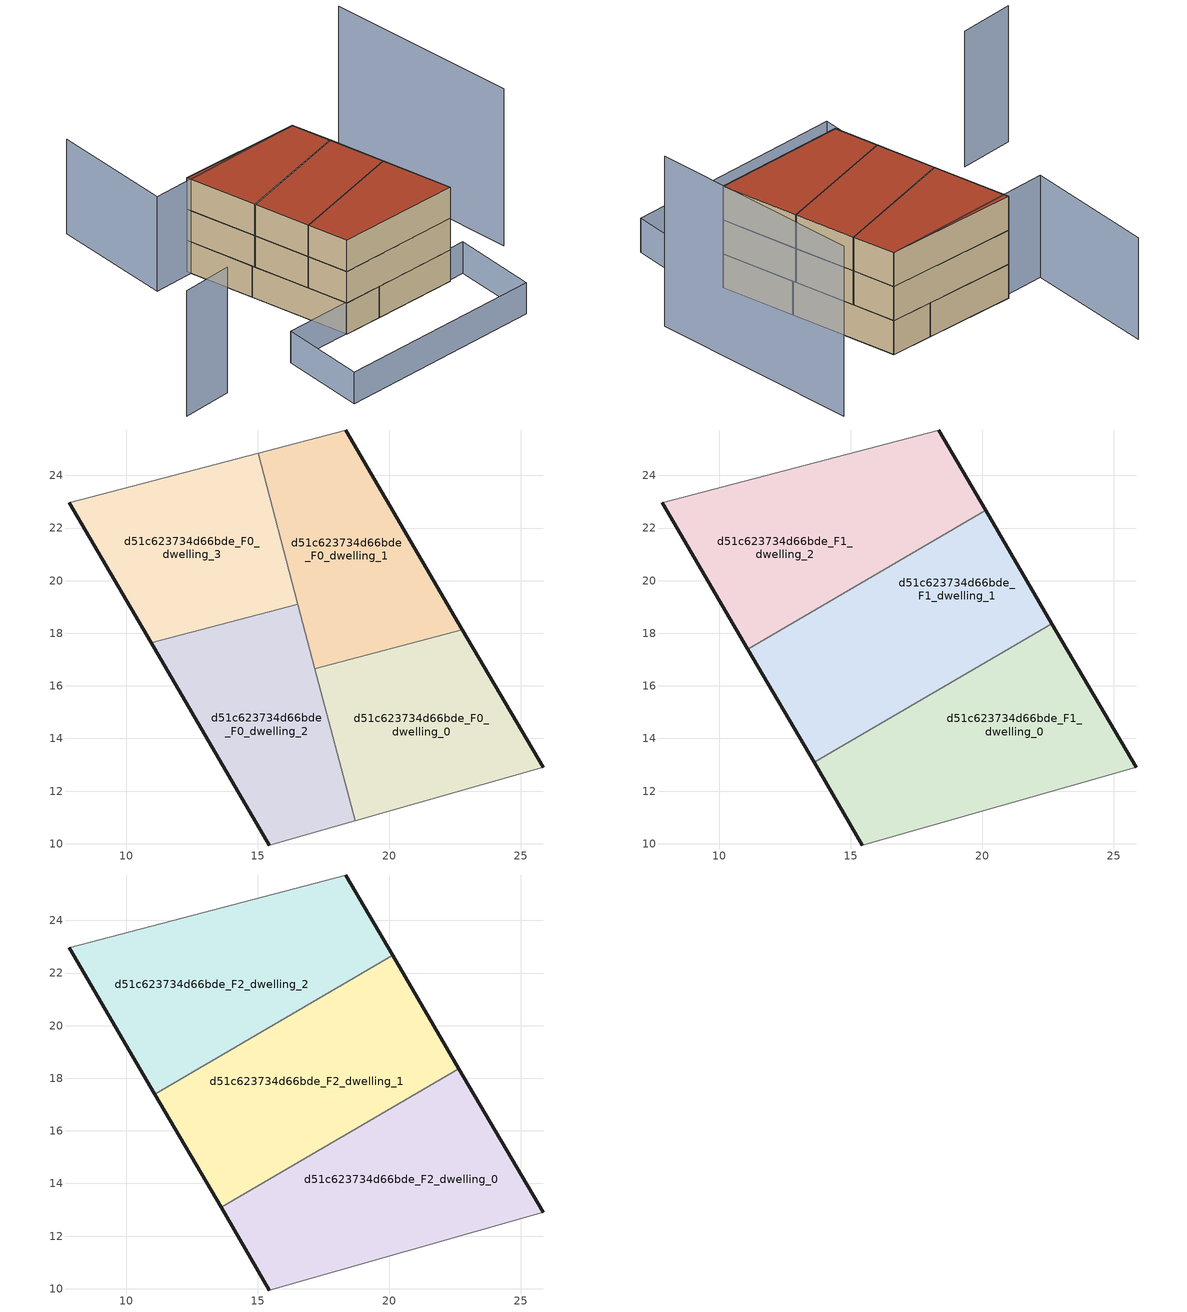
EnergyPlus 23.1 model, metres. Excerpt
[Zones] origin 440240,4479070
d51c623734d66bde_F0_dwelling_0
 floor ground (EU_floor_Construction): 25.85,12.9 22.79,18.14 17.18,16.66 18.71,10.88 z0
 wall outside (EU_wall_Construction): 22.79,18.14 25.85,12.9 z0:3
 wall to d51c623734d66bde_F0_dwelling_1 (EU_wall_Construction): 17.18,16.66 22.79,18.14 z0:3
 wall adiabatic (EU_wall_Construction): 25.85,12.9 18.71,10.88 z0:3
 wall to d51c623734d66bde_F0_dwelling_2 (EU_wall_Construction): 18.71,10.88 17.18,16.66 z0:3
d51c623734d66bde_F0_dwelling_1
 floor ground (EU_floor_Construction): 22.79,18.14 18.34,25.72 15.02,24.85 17.18,16.66 z0
 wall outside (EU_wall_Construction): 18.34,25.72 22.79,18.14 z0:3
 wall adiabatic (EU_wall_Construction): 15.02,24.85 18.34,25.72 z0:3
 wall to d51c623734d66bde_F0_dwelling_3 (EU_wall_Construction): 16.53,19.1 15.02,24.85 z0:3
 wall to d51c623734d66bde_F0_dwelling_2 (EU_wall_Construction): 17.18,16.66 16.54,19.1 z0:3
d51c623734d66bde_F0_dwelling_2
 floor ground (EU_floor_Construction): 18.71,10.88 16.53,19.11 10.96,17.63 15.45,9.95 z0
 wall outside (EU_wall_Construction): 15.45,9.95 10.96,17.63 z0:3
 wall to d51c623734d66bde_F0_dwelling_3 (EU_wall_Construction): 10.96,17.63 16.53,19.11 z0:3
 wall adiabatic (EU_wall_Construction): 18.71,10.88 15.45,9.95 z0:3
d51c623734d66bde_F0_dwelling_3
 floor ground (EU_floor_Construction): 16.53,19.11 15.02,24.85 7.85,22.96 10.96,17.63 z0
 wall outside (EU_wall_Construction): 10.96,17.63 7.85,22.96 z0:3
 wall adiabatic (EU_wall_Construction): 7.85,22.96 15.02,24.85 z0:3
d51c623734d66bde_F1_dwelling_0
 floor to d51c623734d66bde_F0_dwelling_0 (EU_floor_Construction): 25.85,12.9 22.79,18.14 21.81,17.88 17.52,15.37 18.71,10.88 z3
 floor to d51c623734d66bde_F0_dwelling_1 (EU_floor_Construction): 22.79,18.14 22.65,18.37 21.81,17.88 z3
 floor to d51c623734d66bde_F0_dwelling_2 (EU_floor_Construction): 18.71,10.88 17.52,15.37 13.61,13.09 15.45,9.95 z3
 wall outside (EU_wall_Construction): 15.45,9.95 13.61,13.09 / 22.65,18.37 25.85,12.9 z3:6
 wall adiabatic (EU_wall_Construction): 25.85,12.9 15.45,9.95 z3:6
 wall to d51c623734d66bde_F1_dwelling_1 (EU_wall_Construction): 13.61,13.09 22.65,18.37 z3:6
d51c623734d66bde_F1_dwelling_1
 floor to d51c623734d66bde_F0_dwelling_1 (EU_floor_Construction): 21.81,17.88 22.65,18.37 20.13,22.67 16.2,20.38 17.18,16.66 z3
 floor to d51c623734d66bde_F0_dwelling_0 (EU_floor_Construction): 21.81,17.88 17.18,16.66 17.52,15.37 z3
 floor to d51c623734d66bde_F0_dwelling_3 (EU_floor_Construction): 16.53,19.1 16.2,20.38 11.96,17.9 z3
 floor to d51c623734d66bde_F0_dwelling_2 (EU_floor_Construction): 17.52,15.37 16.53,19.1 11.96,17.9 11.1,17.4 13.61,13.09 z3
 wall outside (EU_wall_Construction): 13.61,13.09 11.1,17.4 / 20.13,22.67 22.65,18.37 z3:6
 wall to d51c623734d66bde_F1_dwelling_2 (EU_wall_Construction): 11.1,17.4 20.13,22.67 z3:6
d51c623734d66bde_F1_dwelling_2
 floor to d51c623734d66bde_F0_dwelling_2 (EU_floor_Construction): 11.96,17.9 10.96,17.63 11.1,17.4 z3
 floor to d51c623734d66bde_F0_dwelling_3 (EU_floor_Construction): 16.2,20.38 15.02,24.85 7.85,22.96 10.96,17.63 11.96,17.9 z3
 floor to d51c623734d66bde_F0_dwelling_1 (EU_floor_Construction): 20.13,22.67 18.34,25.72 15.02,24.85 16.2,20.38 z3
 wall outside (EU_wall_Construction): 11.1,17.4 7.85,22.96 / 18.34,25.72 20.13,22.67 z3:6
 wall adiabatic (EU_wall_Construction): 7.85,22.96 18.34,25.72 z3:6
d51c623734d66bde_F2_dwelling_0
 floor to d51c623734d66bde_F1_dwelling_0 (EU_floor_Construction): 25.85,12.9 22.65,18.37 13.61,13.09 15.45,9.95 z6
 wall outside (EU_wall_Construction): 15.45,9.95 13.61,13.09 / 22.65,18.37 25.85,12.9 z6:9
 wall adiabatic (EU_wall_Construction): 25.85,12.9 15.45,9.95 z6:9
 wall to d51c623734d66bde_F2_dwelling_1 (EU_wall_Construction): 13.61,13.09 22.65,18.37 z6:9
 roof outside (EU_roof_Construction): 22.65,18.37 25.85,12.9 15.45,9.95 13.61,13.09 z9
d51c623734d66bde_F2_dwelling_1
 floor to d51c623734d66bde_F1_dwelling_1 (EU_floor_Construction): 22.65,18.37 20.13,22.67 11.1,17.4 13.61,13.09 z6
 wall outside (EU_wall_Construction): 13.61,13.09 11.1,17.4 / 20.13,22.67 22.65,18.37 z6:9
 wall to d51c623734d66bde_F2_dwelling_2 (EU_wall_Construction): 11.1,17.4 20.13,22.67 z6:9
 roof outside (EU_roof_Construction): 20.13,22.67 22.65,18.37 13.61,13.09 11.1,17.4 z9
d51c623734d66bde_F2_dwelling_2
 floor to d51c623734d66bde_F1_dwelling_2 (EU_floor_Construction): 20.13,22.67 18.34,25.72 7.85,22.96 11.1,17.4 z6
 wall outside (EU_wall_Construction): 11.1,17.4 7.85,22.96 / 18.34,25.72 20.13,22.67 z6:9
 wall adiabatic (EU_wall_Construction): 7.85,22.96 18.34,25.72 z6:9
 roof outside (EU_roof_Construction): 18.34,25.72 20.13,22.67 11.1,17.4 7.85,22.96 z9
shading: -0.54,5.47 3.65,6.93 z0:12; 29.26,6.35 11.94,1.3 / 11.94,1.3 9.87,8.4 / 9.87,8.4 27.2,13.45 / 27.2,13.45 29.26,6.35 z0:3; 31.66,15.37 24.91,31 z0:15; 18.35,25.73 4.68,21.61 / 4.68,21.61 1.65,31.64 z0:9
[Building]
EU S2 Campaign: North Axis=0; Terrain=City; Solar Distribution=FullExterior
[Site:Location]
Madrid: Latitude=40.5; Longitude=-3.5; Time Zone=1; Elevation=609
[SizingPeriod:WeatherFileDays]
AnnualSizingPeriod: Begin Month=1; Begin Day of Month=1; End Month=12; End Day of Month=31; Day of Week for Start Day=Monday; Use Weather File Daylight Saving Period=No; Use Weather File Rain and Snow Indicators=No
[MATERIAL]
EU_InternalMass_Material: Roughness=MediumRough; Thickness=0.1; Conductivity=1; Density=1800; Specific Heat=900; Thermal Absorptance=0.9; Solar Absorptance=0.7; Visible Absorptance=0.7
[MATERIAL:NOMASS] Roughness=MediumRough; Thermal Absorptance=0.9; Solar Absorptance=0.7; Visible Absorptance=0.7
Name | Thermal Resistance
EU_wall_NoMass; EU_roof_NoMass | 2.16768
EU_floor_NoMass | 1.14339
[CONSTRUCTION]
EU_wall_Construction: EU_wall_NoMass
EU_roof_Construction: EU_roof_NoMass
EU_floor_Construction: EU_floor_NoMass
EU_InternalMass_Construction: EU_InternalMass_Material
[ZONE] Type=1; Multiplier=1; Ceiling Height=autocalculate; Floor Area=autocalculate; Part of Total Floor Area=Yes
Name | Volume
d51c623734d66bde_F0_dwelling_0 | 117.376
d51c623734d66bde_F1_dwelling_0; d51c623734d66bde_F2_dwelling_0 | 156.518
d51c623734d66bde_F0_dwelling_1 | 117.375
d51c623734d66bde_F1_dwelling_1; d51c623734d66bde_F2_dwelling_1 | 156.501
d51c623734d66bde_F0_dwelling_2; d51c623734d66bde_F0_dwelling_3 | 117.392
d51c623734d66bde_F1_dwelling_2; d51c623734d66bde_F2_dwelling_2 | 156.507
[INTERNALMASS] Construction=EU_InternalMass_Construction
Name | Zone or ZoneList | Surface Area
d51c623734d66bde_F0_dwelling_0_EU_InternalMass | d51c623734d66bde_F0_dwelling_0 | 39.1265
d51c623734d66bde_F0_dwelling_1_EU_InternalMass | d51c623734d66bde_F0_dwelling_1 | 39.125
d51c623734d66bde_F0_dwelling_2_EU_InternalMass | d51c623734d66bde_F0_dwelling_2 | 39.1297
d51c623734d66bde_F0_dwelling_3_EU_InternalMass | d51c623734d66bde_F0_dwelling_3 | 39.1298
d51c623734d66bde_F1_dwelling_0_EU_InternalMass | d51c623734d66bde_F1_dwelling_0 | 52.1728
d51c623734d66bde_F1_dwelling_1_EU_InternalMass | d51c623734d66bde_F1_dwelling_1 | 52.1673
d51c623734d66bde_F1_dwelling_2_EU_InternalMass | d51c623734d66bde_F1_dwelling_2 | 52.169
d51c623734d66bde_F2_dwelling_0_EU_InternalMass | d51c623734d66bde_F2_dwelling_0 | 52.1728
d51c623734d66bde_F2_dwelling_1_EU_InternalMass | d51c623734d66bde_F2_dwelling_1 | 52.1673
d51c623734d66bde_F2_dwelling_2_EU_InternalMass | d51c623734d66bde_F2_dwelling_2 | 52.169
[OTHEREQUIPMENT] Fuel Type=Electricity; Design Level Calculation Method=Watts/Area; Power per Zone Floor Area=1; Fraction Latent=0; Fraction Radiant=0; Fraction Lost=0; Carbon Dioxide Generation Rate=0; EndUse Subcategory=EU_Step8_InternalGains
Name | Zone or ZoneList or Space or SpaceList | Schedule
EU_Step8_InternalGain_d51c623734d66bde_F0_dwelling_0_f000 | d51c623734d66bde_F0_dwelling_0 | EU_Step8_GainSchedule_d51c623734d66bde_F0_dwelling_0_f000
EU_Step8_InternalGain_d51c623734d66bde_F0_dwelling_1_f000 | d51c623734d66bde_F0_dwelling_1 | EU_Step8_GainSchedule_d51c623734d66bde_F0_dwelling_1_f000
EU_Step8_InternalGain_d51c623734d66bde_F0_dwelling_2_f000 | d51c623734d66bde_F0_dwelling_2 | EU_Step8_GainSchedule_d51c623734d66bde_F0_dwelling_2_f000
EU_Step8_InternalGain_d51c623734d66bde_F0_dwelling_3_f000 | d51c623734d66bde_F0_dwelling_3 | EU_Step8_GainSchedule_d51c623734d66bde_F0_dwelling_3_f000
EU_Step8_InternalGain_d51c623734d66bde_F1_dwelling_0_f000 | d51c623734d66bde_F1_dwelling_0 | EU_Step8_GainSchedule_d51c623734d66bde_F1_dwelling_0_f000
EU_Step8_InternalGain_d51c623734d66bde_F1_dwelling_1_f000 | d51c623734d66bde_F1_dwelling_1 | EU_Step8_GainSchedule_d51c623734d66bde_F1_dwelling_1_f000
EU_Step8_InternalGain_d51c623734d66bde_F1_dwelling_2_f000 | d51c623734d66bde_F1_dwelling_2 | EU_Step8_GainSchedule_d51c623734d66bde_F1_dwelling_2_f000
EU_Step8_InternalGain_d51c623734d66bde_F2_dwelling_0_f000 | d51c623734d66bde_F2_dwelling_0 | EU_Step8_GainSchedule_d51c623734d66bde_F2_dwelling_0_f000
EU_Step8_InternalGain_d51c623734d66bde_F2_dwelling_1_f000 | d51c623734d66bde_F2_dwelling_1 | EU_Step8_GainSchedule_d51c623734d66bde_F2_dwelling_1_f000
EU_Step8_InternalGain_d51c623734d66bde_F2_dwelling_2_f000 | d51c623734d66bde_F2_dwelling_2 | EU_Step8_GainSchedule_d51c623734d66bde_F2_dwelling_2_f000
[ZONEVENTILATION:DESIGNFLOWRATE] Schedule=EU_AlwaysOn; Design Flow Rate Calculation Method=AirChanges/Hour; Air Changes per Hour=0.480546; Ventilation Type=Natural; Fan Pressure Rise=0; Fan Total Efficiency=1; Constant Term Coefficient=1; Temperature Term Coefficient=0; Velocity Term Coefficient=0; Velocity Squared Term Coefficient=0; Minimum Indoor Temperature=-100; Maximum Indoor Temperature=100; Delta Temperature=-100; Minimum Outdoor Temperature=-100; Maximum Outdoor Temperature=100; Maximum Wind Speed=40
Name | Zone or ZoneList or Space or SpaceList
EU_ConstantAir_d51c623734d66bde_F0_dwelling_0 | d51c623734d66bde_F0_dwelling_0
EU_ConstantAir_d51c623734d66bde_F0_dwelling_1 | d51c623734d66bde_F0_dwelling_1
EU_ConstantAir_d51c623734d66bde_F0_dwelling_2 | d51c623734d66bde_F0_dwelling_2
EU_ConstantAir_d51c623734d66bde_F0_dwelling_3 | d51c623734d66bde_F0_dwelling_3
EU_ConstantAir_d51c623734d66bde_F1_dwelling_0 | d51c623734d66bde_F1_dwelling_0
EU_ConstantAir_d51c623734d66bde_F1_dwelling_1 | d51c623734d66bde_F1_dwelling_1
EU_ConstantAir_d51c623734d66bde_F1_dwelling_2 | d51c623734d66bde_F1_dwelling_2
EU_ConstantAir_d51c623734d66bde_F2_dwelling_0 | d51c623734d66bde_F2_dwelling_0
EU_ConstantAir_d51c623734d66bde_F2_dwelling_1 | d51c623734d66bde_F2_dwelling_1
EU_ConstantAir_d51c623734d66bde_F2_dwelling_2 | d51c623734d66bde_F2_dwelling_2
[HVACTEMPLATE:THERMOSTAT] Constant Heating Setpoint=20; Constant Cooling Setpoint=50
EU_HeatOnly_d51c623734d66bde_F0_dwelling_0; EU_HeatOnly_d51c623734d66bde_F0_dwelling_1; EU_HeatOnly_d51c623734d66bde_F0_dwelling_2; EU_HeatOnly_d51c623734d66bde_F0_dwelling_3; EU_HeatOnly_d51c623734d66bde_F1_dwelling_0; EU_HeatOnly_d51c623734d66bde_F1_dwelling_1; EU_HeatOnly_d51c623734d66bde_F1_dwelling_2; EU_HeatOnly_d51c623734d66bde_F2_dwelling_0; EU_HeatOnly_d51c623734d66bde_F2_dwelling_1; EU_HeatOnly_d51c623734d66bde_F2_dwelling_2
[HVACTEMPLATE:ZONE:IDEALLOADSAIRSYSTEM] System Availability Schedule=EU_AlwaysOn; Maximum Heating Supply Air Temperature=50; Minimum Cooling Supply Air Temperature=13; Maximum Heating Supply Air Humidity Ratio=0.0156; Minimum Cooling Supply Air Humidity Ratio=0.0077; Heating Limit=NoLimit; Cooling Limit=NoLimit; Heating Availability Schedule=EU_AlwaysOn; Cooling Availability Schedule=EU_CoolingOff; Dehumidification Control Type=ConstantSensibleHeatRatio; Cooling Sensible Heat Ratio=0.7; Dehumidification Setpoint=60; Humidification Control Type=None; Humidification Setpoint=30; Outdoor Air Method=None; Outdoor Air Flow Rate per Person=0.00944; Outdoor Air Flow Rate per Zone Floor Area=0; Outdoor Air Flow Rate per Zone=0; Demand Controlled Ventilation Type=None; Outdoor Air Economizer Type=NoEconomizer; Heat Recovery Type=None; Sensible Heat Recovery Effectiveness=0.7; Latent Heat Recovery Effectiveness=0.65
Name | Template Thermostat
d51c623734d66bde_F0_dwelling_0 | EU_HeatOnly_d51c623734d66bde_F0_dwelling_0
d51c623734d66bde_F0_dwelling_1 | EU_HeatOnly_d51c623734d66bde_F0_dwelling_1
d51c623734d66bde_F0_dwelling_2 | EU_HeatOnly_d51c623734d66bde_F0_dwelling_2
d51c623734d66bde_F0_dwelling_3 | EU_HeatOnly_d51c623734d66bde_F0_dwelling_3
d51c623734d66bde_F1_dwelling_0 | EU_HeatOnly_d51c623734d66bde_F1_dwelling_0
d51c623734d66bde_F1_dwelling_1 | EU_HeatOnly_d51c623734d66bde_F1_dwelling_1
d51c623734d66bde_F1_dwelling_2 | EU_HeatOnly_d51c623734d66bde_F1_dwelling_2
d51c623734d66bde_F2_dwelling_0 | EU_HeatOnly_d51c623734d66bde_F2_dwelling_0
d51c623734d66bde_F2_dwelling_1 | EU_HeatOnly_d51c623734d66bde_F2_dwelling_1
d51c623734d66bde_F2_dwelling_2 | EU_HeatOnly_d51c623734d66bde_F2_dwelling_2
[SIZING:ZONE] Zone Cooling Design Supply Air Temperature Input Method=SupplyAirTemperature; Zone Cooling Design Supply Air Temperature=13; Zone Heating Design Supply Air Temperature Input Method=SupplyAirTemperature; Zone Heating Design Supply Air Temperature=50; Zone Cooling Design Supply Air Humidity Ratio=0.008; Zone Heating Design Supply Air Humidity Ratio=0.008; Cooling Design Air Flow Method=DesignDay; Cooling Design Air Flow Rate=0; Cooling Minimum Air Flow per Zone Floor Area=0.000762; Cooling Minimum Air Flow=0; Cooling Minimum Air Flow Fraction=0.2; Heating Design Air Flow Method=DesignDay; Heating Design Air Flow Rate=0; Heating Maximum Air Flow per Zone Floor Area=0.002032; Heating Maximum Air Flow=0.141576; Heating Maximum Air Flow Fraction=0.3; Account for Dedicated Outdoor Air System=No; Dedicated Outdoor Air System Control Strategy=NeutralSupplyAir; Dedicated Outdoor Air Low Setpoint Temperature for Design=autosize; Dedicated Outdoor Air High Setpoint Temperature for Design=autosize; Zone Load Sizing Method=Sensible Load Only No Latent Load; Zone Latent Cooling Design Supply Air Humidity Ratio Input Method=HumidityRatioDifference; Zone Cooling Design Supply Air Humidity Ratio Difference=0.005; Zone Latent Heating Design Supply Air Humidity Ratio Input Method=HumidityRatioDifference; Zone Humidification Design Supply Air Humidity Ratio Difference=0.005
d51c623734d66bde_F0_dwelling_0; d51c623734d66bde_F0_dwelling_1; d51c623734d66bde_F0_dwelling_2; d51c623734d66bde_F0_dwelling_3; d51c623734d66bde_F1_dwelling_0; d51c623734d66bde_F1_dwelling_1; d51c623734d66bde_F1_dwelling_2; d51c623734d66bde_F2_dwelling_0; d51c623734d66bde_F2_dwelling_1; d51c623734d66bde_F2_dwelling_2
[SCHEDULE:CONSTANT]
Name | Hourly Value
EU_AlwaysOn | 1
EU_CoolingOff | 0
[SCHEDULE:FILE] Column Number=1; Rows to Skip at Top=0; Number of Hours of Data=8760; Column Separator=Comma; Interpolate to Timestep=No; Minutes per Item=60; Adjust Schedule for Daylight Savings=Yes
Name | File
EU_Step8_GainSchedule_d51c623734d66bde_F0_dwelling_0_f000 | ../../schedules/d51c623734d66bde/d51c623734d66bde_F0_dwelling_0_f000_gain.csv
EU_Step8_GainSchedule_d51c623734d66bde_F0_dwelling_1_f000 | ../../schedules/d51c623734d66bde/d51c623734d66bde_F0_dwelling_1_f000_gain.csv
EU_Step8_GainSchedule_d51c623734d66bde_F0_dwelling_2_f000 | ../../schedules/d51c623734d66bde/d51c623734d66bde_F0_dwelling_2_f000_gain.csv
EU_Step8_GainSchedule_d51c623734d66bde_F0_dwelling_3_f000 | ../../schedules/d51c623734d66bde/d51c623734d66bde_F0_dwelling_3_f000_gain.csv
EU_Step8_GainSchedule_d51c623734d66bde_F1_dwelling_0_f000 | ../../schedules/d51c623734d66bde/d51c623734d66bde_F1_dwelling_0_f000_gain.csv
EU_Step8_GainSchedule_d51c623734d66bde_F1_dwelling_1_f000 | ../../schedules/d51c623734d66bde/d51c623734d66bde_F1_dwelling_1_f000_gain.csv
EU_Step8_GainSchedule_d51c623734d66bde_F1_dwelling_2_f000 | ../../schedules/d51c623734d66bde/d51c623734d66bde_F1_dwelling_2_f000_gain.csv
EU_Step8_GainSchedule_d51c623734d66bde_F2_dwelling_0_f000 | ../../schedules/d51c623734d66bde/d51c623734d66bde_F2_dwelling_0_f000_gain.csv
EU_Step8_GainSchedule_d51c623734d66bde_F2_dwelling_1_f000 | ../../schedules/d51c623734d66bde/d51c623734d66bde_F2_dwelling_1_f000_gain.csv
EU_Step8_GainSchedule_d51c623734d66bde_F2_dwelling_2_f000 | ../../schedules/d51c623734d66bde/d51c623734d66bde_F2_dwelling_2_f000_gain.csv
